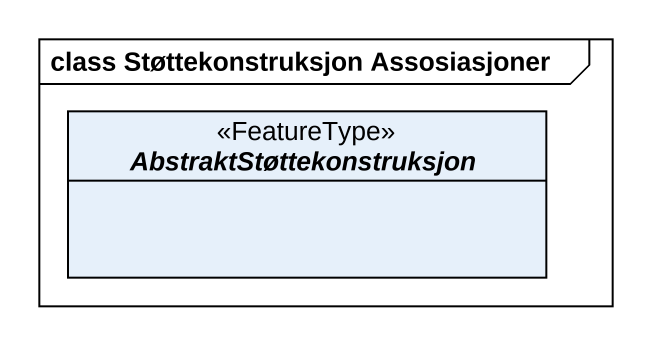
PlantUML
@startuml
mainframe class Støttekonstruksjon Assosiasjoner
hide circle
hide empty members
abstract class AbstraktStøttekonstruksjon <<FeatureType>>
@enduml
